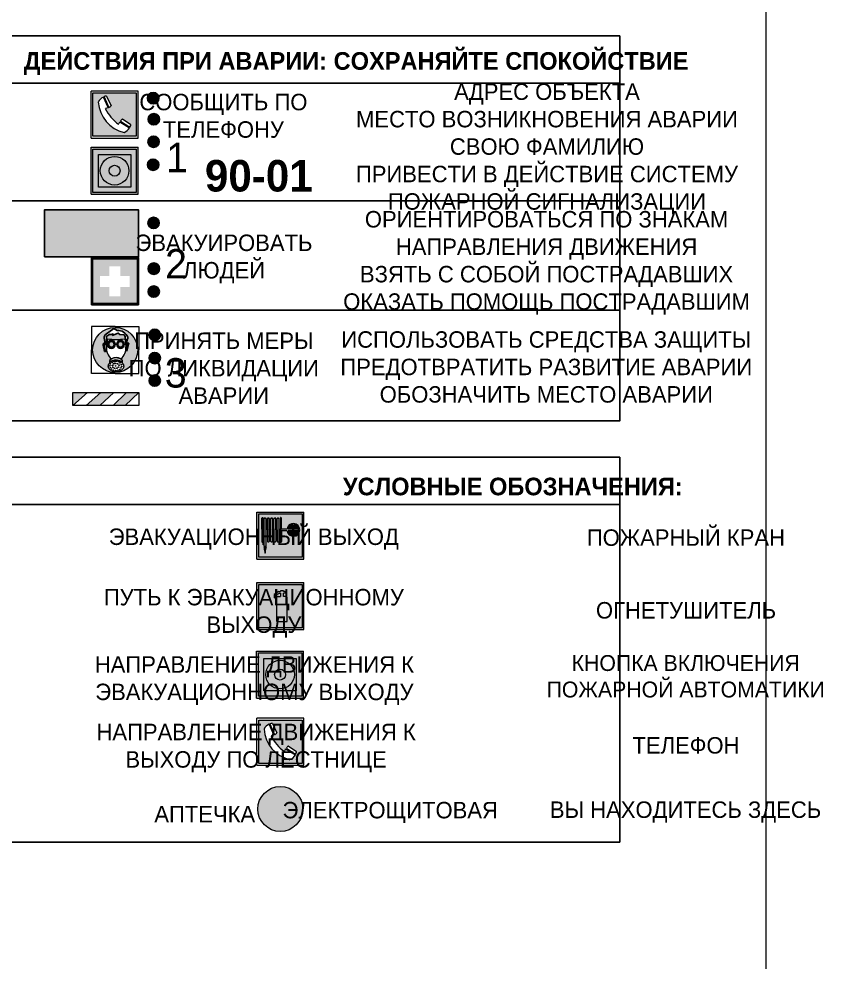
# Model space of a CAD drawing. Header units: millimetres. Extents: x 13810 to 67229, y 12374 to 21950.
# Drawn here: x 37658 to 37794.8, y 15348.7 to 15509.1 of the extents above; entities that cross this region are included whole.
import ezdxf

# ---------------------------------------------------------------- set-up
doc = ezdxf.new("R2010")
doc.units = ezdxf.units.MM
doc.styles.add('обычный', font='arial.ttf')

# ---------------------------------------------------------------- blocks, each defined once
blk = doc.blocks.new('A$C38D26F80')
h = blk.add_hatch(color=5)
h.dxf.hatch_style = 1
h.paths.add_polyline_path([(-8.77, -4.48, 1), (-0.19, -4.48, 1)])
h.paths.add_polyline_path([(-6.75, -3.58), (-6.75, -3.31), (-6.62, -3.22), (-6.5, -3.22), (-6.42, -3.3), (-6.39, -3.28), (-6.59, -2.23), (-6.59, -2.01), (-6.38, -1.58), (-4.76, -0.4), (-4.13, -0.79, -0.362848), (-2.1, -2.1, -0.201049), (-2.17, -2.48, 0.085434), (-2.26, -3.13), (-1.9, -3.16), (-2.25, -4.7), (-2.4, -4.59), (-2.43, -4.34), (-2.36, -4.34), (-2.14, -3.34), (-2.47, -3.42), (-2.58, -1.95), (-2.77, -1.58), (-3.58, -1.52), (-3.92, -1.26), (-5.05, -1.73), (-4.87, -1.39), (-5.41, -1.6), (-5.41, -1.46), (-6.13, -1.87), (-6.18, -3.5), (-6.56, -3.47), (-6.37, -4.59), (-6.16, -4.43), (-6.16, -4.66), (-6.36, -4.79), (-6.37, -4.8), (-6.51, -4.76)], flags=16)
h.paths.add_polyline_path([(-6.51, -4.76), (-6.36, -4.79), (-6.37, -4.8)], flags=0)
h.paths.add_polyline_path([(-5.92, -2.34, 0.089508), (-2.67, -2.35), (-2.48, -3.88, -0.268602), (-3.4, -6.18, 0.262449), (-5.2, -6.18, -0.268602), (-6.11, -3.88)], flags=16)
edge = h.paths.add_edge_path(flags=16)
edge.add_ellipse((-5.19, -3.41), major_axis=(0, 0.842), ratio=0.848992, start_angle=0, end_angle=360)
edge = h.paths.add_edge_path(flags=0)
edge.add_ellipse((-5.19, -3.39), major_axis=(0, 0.665), ratio=0.853798, start_angle=0, end_angle=360)
edge = h.paths.add_edge_path(flags=0)
edge.add_ellipse((-5.19, -3.4), major_axis=(0, 0.528), ratio=0.864094, start_angle=0, end_angle=360)
edge = h.paths.add_edge_path(flags=16)
edge.add_ellipse((-3.47, -3.4), major_axis=(0, 0.842), ratio=0.848992, start_angle=0, end_angle=360)
h.paths.add_polyline_path([(-3.13, -6.45), (-3.13, -6.84, 0.383174), (-5.57, -6.85), (-5.57, -6.49, -0.369952)], flags=16)
edge = h.paths.add_edge_path(flags=0)
edge.add_ellipse((-3.47, -3.39), major_axis=(0, 0.665), ratio=0.853798, start_angle=0, end_angle=360)
edge = h.paths.add_edge_path(flags=0)
edge.add_ellipse((-3.47, -3.4), major_axis=(0, 0.528), ratio=0.864094, start_angle=0, end_angle=360)
edge = h.paths.add_edge_path(flags=16)
edge.add_ellipse((-4.34, -7.57), major_axis=(-1.48, 0), ratio=0.744955, start_angle=0, end_angle=360)
h.paths.add_polyline_path([(-5.01, -6.85, -1), (-5.15, -6.85, -1)], flags=0)
h.paths.add_polyline_path([(-5.33, -7.14, -1), (-5.47, -7.14, -1)], flags=0)
h.paths.add_polyline_path([(-4.61, -6.71, -1), (-4.74, -6.71, -1)], flags=16)
h.paths.add_polyline_path([(-5.43, -7.51, -1), (-5.57, -7.51, -1)], flags=0)
h.paths.add_polyline_path([(-4.26, -6.67, -1), (-4.4, -6.67, -1)], flags=16)
h.paths.add_polyline_path([(-4.74, -7.14, -1), (-4.88, -7.14, -1)], flags=0)
h.paths.add_polyline_path([(-4.93, -7.43, -1), (-5.07, -7.43, -1)], flags=0)
h.paths.add_polyline_path([(-4.41, -7.07, -1), (-4.54, -7.07, -1)], flags=0)
h.paths.add_polyline_path([(-5.33, -7.87, -1), (-5.46, -7.87, -1)], flags=0)
h.paths.add_polyline_path([(-3.8, -6.71, -1), (-3.94, -6.71, -1)], flags=16)
h.paths.add_polyline_path([(-4.85, -7.78, -1), (-4.98, -7.78, -1)], flags=0)
h.paths.add_polyline_path([(-3.96, -7.14, -1), (-4.1, -7.14, -1)], flags=0)
h.paths.add_polyline_path([(-4.33, -7.53, -1), (-4.47, -7.53, -1)], flags=0)
h.paths.add_polyline_path([(-5.09, -8.12, -1), (-5.23, -8.12, -1)], flags=0)
h.paths.add_polyline_path([(-3.5, -6.94, -1), (-3.64, -6.94, -1)], flags=0)
h.paths.add_polyline_path([(-4.54, -7.97, -1), (-4.68, -7.97, -1)], flags=0)
h.paths.add_polyline_path([(-3.66, -7.39, -1), (-3.8, -7.39, -1)], flags=0)
h.paths.add_polyline_path([(-4.73, -8.35, -1), (-4.86, -8.35, -1)], flags=0)
h.paths.add_polyline_path([(-4.09, -7.96, -1), (-4.23, -7.96, -1)], flags=0)
h.paths.add_polyline_path([(-3.77, -7.74, -1), (-3.91, -7.74, -1)], flags=0)
h.paths.add_polyline_path([(-3.22, -7.27, -1), (-3.35, -7.27, -1)], flags=0)
h.paths.add_polyline_path([(-4.34, -8.4, -1), (-4.47, -8.4, -1)], flags=0)
h.paths.add_polyline_path([(-3.16, -7.61, -1), (-3.3, -7.61, -1)], flags=0)
h.paths.add_polyline_path([(-3.9, -8.35, -1), (-4.04, -8.35, -1)], flags=0)
h.paths.add_polyline_path([(-3.32, -7.91, -1), (-3.46, -7.91, -1)], flags=0)
h.paths.add_polyline_path([(-3.55, -8.23, -1), (-3.69, -8.23, -1)], flags=0)
at = {"color": 5, "lineweight": 5}
for p, q in [((-4.48, 0), (-8.96, 0)), ((-8.96, 0), (-8.96, -4.48)), ((-4.48, 0), (0, 0)), ((0, 0), (0, -4.48)), ((-6.59, -2.01), (-6.38, -1.58)), ((-6.38, -1.58), (-4.76, -0.4)), ((-5.41, -1.46), (-6.13, -1.87)), ((-4.87, -1.39), (-5.41, -1.6)), ((-5.41, -1.6), (-5.41, -1.46)), ((-3.92, -1.26), (-5.05, -1.73)), ((-5.05, -1.73), (-4.87, -1.39)), ((-4.76, -0.4), (-4.13, -0.79)), ((-3.58, -1.52), (-3.92, -1.26)), ((-2.77, -1.58), (-3.58, -1.52)), ((-2.58, -1.95), (-2.77, -1.58)), ((-6.75, -3.31), (-6.62, -3.22)), ((-6.75, -3.58), (-6.75, -3.31)), ((-6.51, -4.76), (-6.75, -3.58)), ((-6.62, -3.22), (-6.5, -3.22)), ((-6.59, -2.23), (-6.59, -2.01)), ((-6.39, -3.28), (-6.59, -2.23)), ((-6.18, -3.5), (-6.56, -3.47)), ((-6.56, -3.47), (-6.37, -4.59)), ((-6.5, -3.22), (-6.42, -3.3)), ((-6.42, -3.3), (-6.39, -3.28)), ((-6.13, -1.87), (-6.18, -3.5)), ((-5.92, -2.34), (-6.11, -3.88)), ((-2.67, -2.34), (-2.48, -3.88)), ((-2.47, -3.42), (-2.58, -1.95)), ((-2.14, -3.34), (-2.47, -3.42)), ((-2.36, -4.34), (-2.14, -3.34)), ((-1.9, -3.16), (-2.26, -3.13)), ((-2.25, -4.7), (-1.9, -3.16)), ((-8.96, -8.96), (-8.96, -4.48)), ((-6.37, -4.8), (-6.51, -4.76)), ((-6.37, -4.59), (-6.16, -4.43)), ((-6.16, -4.66), (-6.37, -4.8)), ((-6.16, -4.43), (-6.16, -4.66)), ((-2.43, -4.34), (-2.4, -4.59)), ((-2.43, -4.34), (-2.36, -4.34)), ((-2.4, -4.59), (-2.25, -4.7)), ((0, -8.96), (0, -4.48)), ((-5.57, -6.49), (-5.57, -6.85)), ((-3.13, -6.45), (-3.13, -6.84)), ((-4.48, -8.96), (-8.96, -8.96)), ((-4.48, -8.96), (0, -8.96))]:
    blk.add_line(p, q, dxfattribs=at)
at = {"color": 5}
for p, q in [((-6.59, -2.01), (-6.38, -1.58)), ((-6.38, -1.58), (-4.76, -0.4)), ((-5.41, -1.46), (-6.13, -1.87)), ((-4.87, -1.39), (-5.41, -1.6)), ((-5.41, -1.6), (-5.41, -1.46)), ((-3.92, -1.26), (-5.05, -1.73)), ((-5.05, -1.73), (-4.87, -1.39)), ((-4.76, -0.4), (-4.13, -0.79)), ((-3.58, -1.52), (-3.92, -1.26)), ((-2.77, -1.58), (-3.58, -1.52)), ((-2.58, -1.95), (-2.77, -1.58)), ((-6.75, -3.31), (-6.62, -3.22)), ((-6.75, -3.58), (-6.75, -3.31)), ((-6.51, -4.76), (-6.75, -3.58)), ((-6.62, -3.22), (-6.5, -3.22)), ((-6.59, -2.23), (-6.59, -2.01)), ((-6.39, -3.28), (-6.59, -2.23)), ((-6.18, -3.5), (-6.56, -3.47)), ((-6.56, -3.47), (-6.37, -4.59)), ((-6.5, -3.22), (-6.42, -3.3)), ((-6.42, -3.3), (-6.39, -3.28)), ((-6.13, -1.87), (-6.18, -3.5)), ((-2.47, -3.42), (-2.58, -1.95)), ((-2.14, -3.34), (-2.47, -3.42)), ((-2.36, -4.34), (-2.14, -3.34)), ((-2.26, -3.13), (-1.9, -3.16)), ((-1.9, -3.16), (-2.25, -4.7)), ((-6.37, -4.8), (-6.51, -4.76)), ((-6.36, -4.79), (-6.51, -4.76)), ((-6.37, -4.59), (-6.16, -4.43)), ((-6.16, -4.66), (-6.37, -4.8)), ((-6.16, -4.66), (-6.36, -4.79)), ((-6.16, -4.43), (-6.16, -4.66)), ((-2.4, -4.59), (-2.43, -4.34)), ((-2.43, -4.34), (-2.36, -4.34)), ((-2.25, -4.7), (-2.4, -4.59))]:
    blk.add_line(p, q, dxfattribs=at)
at = {"color": 5, "lineweight": 5}
for centre, radius in [((-4.48, -4.48), 4.29), ((-5.4, -7.14), 0.0678), ((-5.08, -6.85), 0.0678), ((-4.81, -7.14), 0.0678), ((-4.67, -6.71), 0.0678), ((-4.47, -7.07), 0.0678), ((-4.33, -6.67), 0.0678), ((-4.03, -7.14), 0.0678), ((-3.87, -6.71), 0.0678), ((-3.57, -6.94), 0.0678), ((-5.5, -7.51), 0.0678), ((-5.4, -7.87), 0.0678), ((-5.16, -8.12), 0.0678), ((-5, -7.43), 0.0678), ((-4.91, -7.78), 0.0678), ((-4.79, -8.35), 0.0678), ((-4.61, -7.97), 0.0678), ((-4.4, -7.53), 0.0678), ((-4.4, -8.4), 0.0678), ((-4.16, -7.96), 0.0678), ((-3.97, -8.35), 0.0678), ((-3.84, -7.74), 0.0678), ((-3.73, -7.39), 0.0678), ((-3.62, -8.23), 0.0678), ((-3.39, -7.91), 0.0678), ((-3.28, -7.27), 0.0678), ((-3.23, -7.61), 0.0678)]:
    blk.add_circle(centre, radius, dxfattribs=at)
at = {"color": 5}
for centre, radius, start, end in [((-3.89, -2.66), 1.88, 17.387, 97.1599), ((-0.35, -3.07), 1.91, 162.2553, 181.7878), ((-2.6, -2.2), 0.511, 326.3906, 11.8614)]:
    blk.add_arc(centre, radius, start, end, dxfattribs=at)
at = {"color": 5, "lineweight": 5}
for centre, radius, start, end in [((-4.28, 6.66), 9.15, 259.6987, 280.1569), ((-0.47, -3.05), 1.79, 161.5846, 182.4584), ((-2.6, -2.2), 0.513, 326.4781, 11.7739), ((-3.66, -4.24), 2.47, 171.573, 231.7124), ((-4.93, -4.24), 2.47, 308.2876, 8.427), ((-4.33, -7.88), 1.87, 50.358, 131.5662), ((-4.34, -8.2), 1.82, 48.4943, 132.3565), ((-4.3, -7.78), 1.83, 60.5889, 119.4111)]:
    blk.add_arc(centre, radius, start, end, dxfattribs=at)
for centre, major_axis, ratio in [((-5.19, -3.41), (0, 0.842), 0.848992), ((-5.19, -3.39), (0, 0.665), 0.853798), ((-5.19, -3.4), (0, 0.528), 0.864094), ((-3.47, -3.4), (0, 0.842), 0.848992), ((-3.47, -3.39), (0, 0.665), 0.853798), ((-3.47, -3.4), (0, 0.528), 0.864094), ((-4.34, -7.57), (-1.48, 0), 0.744955)]:
    blk.add_ellipse(centre, major_axis=major_axis, ratio=ratio, dxfattribs=at)
blk = doc.blocks.new('A$C47DD6509')
at = {"lineweight": 5}
for points in [[(-8.69, 0), (-11.19, 0), (-11.19, -2.22)], [(-4.22, 0), (-6.45, 0), (-8.91, -2.22), (-6.61, -2.22)], [(0, 0), (-2.09, 0), (-4.36, -2.22), (-2.29, -2.22)]]:
    blk.add_hatch(color=242, dxfattribs=at).paths.add_polyline_path(points)
at = {"color": 242, "lineweight": 5}
for p, q in [((-11.19, -2.22), (-8.69, 0)), ((-11.19, -2.22), (-11.19, 0)), ((-11.19, 0), (-8.69, 0)), ((-11.19, 0), (0, 0)), ((-8.91, -2.22), (-6.45, 0)), ((-6.61, -2.22), (-4.22, 0)), ((-4.36, -2.22), (-2.09, 0)), ((-2.29, -2.22), (0, 0)), ((0, 0), (0, -2.22)), ((0, -2.22), (-11.19, -2.22))]:
    blk.add_line(p, q, dxfattribs=at)
blk = doc.blocks.new('A$C32E8229D')
at = {"true_color": 0xffffff}
blk.add_hatch(color=7, dxfattribs=at).paths.add_polyline_path([(0, 0), (0, -8), (16, -8), (16, 0)])
h = blk.add_hatch(color=126)
h.paths.add_polyline_path([(0.2, -0.2), (15.8, -0.2), (15.8, -7.8), (0.2, -7.8)])
h.paths.add_polyline_path([(13.49, -2.05), (12.08, -2.05), (11.37, -2.63, 0.162397), (11.29, -2.84), (11.29, -3.63), (10.35, -3.63), (10.35, -4.05), (11.68, -4.05), (11.68, -3.48), (12.26, -4.28), (11.29, -5.1), (11.29, -6.78), (11.85, -6.78), (11.85, -5.44), (12.8, -4.64), (12.8, -5.94), (14.46, -5.94), (14.46, -5.39), (13.45, -5.39), (13.45, -3.97), (12.46, -2.59), (13.15, -2.59), (13.69, -3.34), (14.18, -3)], flags=16)
h.paths.add_polyline_path([(10.74, -1.82, 1), (11.8, -1.82, 1)], flags=16)
h.paths.add_polyline_path([(9.39, -3.59), (5.99, -3.59), (6.56, -3.03), (5.91, -3.03), (5.1, -3.83), (5.91, -4.64), (6.56, -4.64), (5.99, -4.09), (9.39, -4.09)], flags=16)
h.paths.add_polyline_path([(4.29, -1.08), (1.72, -1.08), (1.72, -6.6), (4.29, -6.6)], flags=16)
at = {"color": 126}
blk.add_lwpolyline([(16, -8), (0, -8), (0, 0), (16, 0)], close=True, dxfattribs=at)
blk = doc.blocks.new('A$C18900ED3')
h = blk.add_hatch(color=126)
h.paths.add_polyline_path([(-0.18, -0.18), (-7.02, -0.18), (-7.02, -7.02), (-0.18, -7.02)])
h.paths.add_polyline_path([(-5.89, -4.46), (-5.89, -2.77), (-4.46, -2.77), (-4.46, -1.31), (-2.77, -1.31), (-2.77, -2.77), (-1.33, -2.77), (-1.33, -4.46), (-2.77, -4.46), (-2.77, -5.89), (-4.46, -5.89), (-4.46, -4.46)], flags=16)
at = {"color": 126}
for p, q in [((-7.2, 0), (-7.2, -7.2)), ((0, 0), (-7.2, 0)), ((0, -7.2), (0, 0)), ((-7.02, -7.02), (-7.02, -0.18)), ((-7.02, -0.18), (-0.18, -0.18)), ((-0.18, -0.18), (-0.18, -7.02)), ((-7.2, -7.2), (0, -7.2)), ((-0.18, -7.02), (-7.02, -7.02))]:
    blk.add_line(p, q, dxfattribs=at)
blk = doc.blocks.new('A$C456E1F9C')
at = {"lineweight": 5}
h = blk.add_hatch(color=242, dxfattribs=at)
h.paths.add_polyline_path([(0.51, -1.47), (0.51, -13.26), (12.29, -13.26), (12.29, -1.47)])
h.paths.add_polyline_path([(5.42, -4.95, -0.254479), (4.78, -5.4), (3.52, -2.53, -0.209735), (4.23, -2.4)], flags=16)
h.paths.add_polyline_path([(8.53, -8.6), (10.87, -10.17), (10.54, -10.76), (8.03, -9.13, -0.192251)], flags=16)
h.paths.add_polyline_path([(4.61, -5.49, 0.005518), (3.87, -5.72, 0.128647), (7.49, -10.01, 0.00809), (7.83, -9.33), (10.47, -10.97, -0.16736), (8.99, -12.25, -0.327862), (1.95, -3.95, -0.166952), (3.36, -2.62)], flags=16)
at = {"color": 242, "lineweight": 5}
for p, q in [((0, -13.77), (0, -0.97)), ((12.8, -0.97), (0, -0.97)), ((3.52, -2.53), (4.78, -5.4)), ((4.23, -2.4), (5.42, -4.95)), ((12.8, -13.77), (12.8, -0.97)), ((4.61, -5.49), (3.36, -2.62)), ((7.83, -9.33), (10.47, -10.97)), ((8.03, -9.13), (10.54, -10.76)), ((10.81, -10.12), (8.53, -8.6)), ((10.8, -10.3), (10.81, -10.12)), ((10.54, -10.76), (10.8, -10.3)), ((0, -13.77), (12.8, -13.77))]:
    blk.add_line(p, q, dxfattribs=at)
blk.add_lwpolyline([(0.51, -1.47), (12.29, -1.47), (12.29, -13.26), (0.51, -13.26)], close=True, dxfattribs=at)
for centre, radius, start, end in [((4.02, -3.27), 0.891, 76.3284, 123.7092), ((4.59, -5.34), 2.99, 114.2845, 152.1974), ((11.12, -3.31), 9.19, 183.9915, 256.6009), ((4.68, -4.59), 0.824, 276.9621, 334.0723), ((14.98, -39.1), 35.17, 107.1487, 108.4135), ((13.86, -0.94), 11.08, 205.5536, 234.8762), ((-13.31, 0.8), 23.44, 332.5487, 334.4027), ((8.94, -9.5), 0.989, 114.4092, 157.9388), ((7.87, -9.46), 3, 291.9291, 329.9329)]:
    blk.add_arc(centre, radius, start, end, dxfattribs=at)
blk = doc.blocks.new('A$C54414219')
at = {"true_color": 0xffffff}
h = blk.add_hatch(color=7, dxfattribs=at)
h.paths.add_polyline_path([(2.39, -9.45), (2.39, -18.3), (11.23, -18.3), (11.23, -9.45)], flags=0)
h.paths.add_polyline_path([(10.71, -13.87, -1), (2.92, -13.87, -1)], flags=0)
h.paths.add_polyline_path([(8.3, -13.87, -1), (5.33, -13.87, -1)], flags=0)
h.paths.add_polyline_path([(0.41, -7.47), (0.41, -20.27), (13.21, -20.27), (13.21, -7.47)])
h.paths.add_polyline_path([(0.92, -19.77), (12.71, -19.77), (12.71, -7.98), (0.92, -7.98)], flags=16)
h.paths.add_polyline_path([(11.23, -9.45), (11.23, -18.3), (2.39, -18.3), (2.39, -9.45)], flags=0)
at = {"lineweight": 5}
h = blk.add_hatch(color=242, dxfattribs=at)
h.paths.add_polyline_path([(12.71, -7.98), (0.92, -7.98), (0.92, -19.77), (12.71, -19.77)])
h.paths.add_polyline_path([(11.23, -18.3), (2.39, -18.3), (2.39, -9.45), (11.23, -9.45)], flags=16)
h.paths.add_polyline_path([(10.71, -13.87, -1), (2.92, -13.87, -1)], flags=0)
h.paths.add_polyline_path([(8.3, -13.87, -1), (5.33, -13.87, -1)], flags=0)
at = {"true_color": 0xffffff}
h = blk.add_hatch(color=7, dxfattribs=at)
h.paths.add_polyline_path([(2.39, -9.45), (2.39, -18.3), (11.23, -18.3), (11.23, -9.45)])
h.paths.add_polyline_path([(10.71, -13.87, -1), (2.92, -13.87, -1)], flags=16)
h.paths.add_polyline_path([(8.3, -13.87, -1), (5.33, -13.87, -1)], flags=0)
at = {"lineweight": 5}
h = blk.add_hatch(color=242, dxfattribs=at)
h.paths.add_polyline_path([(2.92, -13.87, 1), (10.71, -13.87, 1)])
h.paths.add_polyline_path([(8.3, -13.87, -1), (5.33, -13.87, -1)], flags=16)
at = {"color": 242, "lineweight": 5}
for p, q in [((0.41, -20.27), (0.41, -7.47)), ((0.41, -7.47), (13.21, -7.47)), ((0.41, -7.47), (13.21, -7.47)), ((13.21, -20.27), (13.21, -7.47)), ((0.41, -20.27), (13.21, -20.27))]:
    blk.add_line(p, q, dxfattribs=at)
for points in [[(0.92, -7.98), (12.71, -7.98), (12.71, -19.77), (0.92, -19.77)], [(2.39, -9.45), (11.23, -9.45), (11.23, -18.3), (2.39, -18.3)]]:
    blk.add_lwpolyline(points, close=True, dxfattribs=at)
for radius in [3.89, 1.49]:
    blk.add_circle((6.81, -13.87), radius, dxfattribs=at)
blk = doc.blocks.new('A$C37112FD5')
at = {"true_color": 0xf5f5ff}
h = blk.add_hatch(color=7, dxfattribs=at)
h.dxf.hatch_style = 1
h.paths.add_polyline_path([(12.8, -7.4), (0, -7.4), (0, -20.2), (12.8, -20.2)])
h.paths.add_polyline_path([(12.29, -7.91), (12.29, -19.69), (0.51, -19.69), (0.51, -7.91)], flags=16)
h.paths.add_polyline_path([(4.98, -9.04, -0.42597), (5.17, -9.22), (5.17, -12.25), (5.17, -15.29, -0.432244), (4.98, -15.47), (4.83, -15.47, -0.42597), (4.64, -15.29), (4.64, -12.25), (4.64, -9.22, -0.432244), (4.83, -9.04)], flags=0)
h.paths.add_polyline_path([(4.28, -9.22), (4.28, -12.25), (4.28, -15.29, -0.432244), (4.09, -15.47), (3.94, -15.47, -0.42597), (3.75, -15.29), (3.75, -12.25), (3.75, -9.22, -0.432244), (3.94, -9.04), (4.09, -9.04, -0.42597)], flags=0)
h.paths.add_polyline_path([(5.72, -9.04), (5.87, -9.04, -0.42597), (6.06, -9.22), (6.06, -12.25), (6.06, -15.29, -0.432244), (5.87, -15.47), (5.72, -15.47, -0.42597), (5.53, -15.29), (5.53, -12.25), (5.53, -9.22, -0.432244)], flags=0)
h.paths.add_polyline_path([(6.42, -8.9), (6.5, -8.9, -0.42597), (6.69, -9.08), (6.69, -12.03), (8.21, -12.03, -15.824349), (8.21, -12.47), (6.69, -12.47), (6.69, -15.42, -0.432244), (6.5, -15.6), (6.42, -15.6)], flags=0)
h.paths.add_polyline_path([(3.39, -9.22), (3.39, -12.25), (3.39, -15.29, -0.432244), (3.2, -15.47), (3.05, -15.47, -0.42597), (2.85, -15.29), (2.85, -12.25), (2.85, -9.22, -0.432244), (3.05, -9.04), (3.2, -9.04, -0.42597)], flags=0)
h.paths.add_polyline_path([(2.5, -9.22), (2.5, -16.71), (1.96, -16.71), (1.96, -9.22, -0.432244), (2.15, -9.04), (2.31, -9.04, -0.42597)], flags=0)
h.paths.add_polyline_path([(1.61, -8.9), (1.61, -15.6), (1.57, -15.6, -0.42597), (1.37, -15.42), (1.37, -12.03), (1.37, -9.09, -0.432244), (1.57, -8.9)], flags=0)
h.paths.add_polyline_path([(9.76, -10.81), (9.76, -12.03), (8.49, -12.03, -0.336371)], flags=0)
h.paths.add_polyline_path([(8.49, -12.47), (9.76, -12.47), (9.76, -13.7, -0.336371)], flags=0)
h.paths.add_polyline_path([(10.11, -10.81, -0.336371), (11.38, -12.03), (10.11, -12.03)], flags=0)
h.paths.add_polyline_path([(10.11, -12.47), (11.38, -12.47, -0.336371), (10.11, -13.7)], flags=0)
h.paths.add_polyline_path([(2.5, -16.84), (2.5, -17.05), (1.97, -17.05), (1.97, -16.84)], flags=0)
h.paths.add_polyline_path([(2.5, -17.24, -0.033778), (2.24, -18.6, -0.033778), (1.97, -17.24)], flags=0)
h = blk.add_hatch(color=242)
h.dxf.hatch_style = 1
h.paths.add_polyline_path([(12.29, -7.91), (0.51, -7.91), (0.51, -19.69), (12.29, -19.69)])
h.paths.add_polyline_path([(6.42, -15.6), (6.42, -8.9), (6.5, -8.9, -0.42597), (6.69, -9.08), (6.69, -12.03), (8.21, -12.03, -15.824349), (8.21, -12.47), (6.69, -12.47), (6.69, -15.42, -0.432244), (6.5, -15.6)], flags=16)
h.paths.add_polyline_path([(5.87, -15.47), (5.72, -15.47, -0.42597), (5.53, -15.29), (5.53, -12.25), (5.53, -9.22, -0.432244), (5.72, -9.04), (5.87, -9.04, -0.42597), (6.06, -9.22), (6.06, -12.25), (6.06, -15.29, -0.432244)], flags=16)
h.paths.add_polyline_path([(4.98, -15.47), (4.83, -15.47, -0.42597), (4.64, -15.29), (4.64, -12.25), (4.64, -9.22, -0.432244), (4.83, -9.04), (4.98, -9.04, -0.42597), (5.17, -9.22), (5.17, -12.25), (5.17, -15.29, -0.432244)], flags=16)
h.paths.add_polyline_path([(4.09, -15.47), (3.94, -15.47, -0.42597), (3.75, -15.29), (3.75, -12.25), (3.75, -9.22, -0.432244), (3.94, -9.04), (4.09, -9.04, -0.42597), (4.28, -9.22), (4.28, -12.25), (4.28, -15.29, -0.432244)], flags=16)
h.paths.add_polyline_path([(3.2, -15.47), (3.05, -15.47, -0.42597), (2.85, -15.29), (2.85, -12.25), (2.85, -9.22, -0.432244), (3.05, -9.04), (3.2, -9.04, -0.42597), (3.39, -9.22), (3.39, -12.25), (3.39, -15.29, -0.432244)], flags=16)
h.paths.add_polyline_path([(2.5, -17.05), (1.97, -17.05), (1.97, -16.84), (2.5, -16.84)], flags=16)
h.paths.add_polyline_path([(2.5, -17.24, -0.033778), (2.24, -18.6, -0.033778), (1.97, -17.24)], flags=16)
h.paths.add_polyline_path([(2.5, -16.71), (1.96, -16.71), (1.96, -9.22, -0.432244), (2.15, -9.04), (2.31, -9.04, -0.42597), (2.5, -9.22)], flags=16)
h.paths.add_polyline_path([(1.61, -15.6), (1.57, -15.6, -0.42597), (1.37, -15.42), (1.37, -12.03), (1.37, -9.09, -0.432244), (1.57, -8.9), (1.61, -8.9)], flags=16)
h.paths.add_polyline_path([(8.49, -12.47), (9.76, -12.47), (9.76, -13.7, -0.336371)], flags=0)
h.paths.add_polyline_path([(10.11, -13.7), (10.11, -12.47), (11.38, -12.47, -0.336371)], flags=0)
h.paths.add_polyline_path([(8.49, -12.03, -0.336371), (9.76, -10.81), (9.76, -12.03)], flags=0)
h.paths.add_polyline_path([(10.11, -12.03), (10.11, -10.81, -0.336371), (11.38, -12.03)], flags=0)
h = blk.add_hatch(color=7, dxfattribs=at)
h.dxf.hatch_style = 1
h.paths.add_polyline_path([(1.61, -8.9), (1.57, -8.9, 0.432244), (1.37, -9.09), (1.37, -12.03), (1.37, -15.42, 0.42597), (1.57, -15.6), (1.61, -15.6)])
h.paths.add_polyline_path([(2.5, -9.22, 0.42597), (2.31, -9.04), (2.15, -9.04, 0.432244), (1.96, -9.22), (1.96, -16.71), (2.5, -16.71)])
h.paths.add_polyline_path([(2.5, -16.84), (1.97, -16.84), (1.97, -17.05), (2.5, -17.05)])
h.paths.add_polyline_path([(2.5, -17.24), (1.97, -17.24, 0.033778), (2.24, -18.6, 0.033778)])
h.paths.add_polyline_path([(3.39, -12.25), (3.39, -9.22, 0.42597), (3.2, -9.04), (3.05, -9.04, 0.432244), (2.85, -9.22), (2.85, -12.25), (2.85, -15.29, 0.42597), (3.05, -15.47), (3.2, -15.47, 0.432244), (3.39, -15.29)])
h.paths.add_polyline_path([(4.28, -12.25), (4.28, -9.22, 0.42597), (4.09, -9.04), (3.94, -9.04, 0.432244), (3.75, -9.22), (3.75, -12.25), (3.75, -15.29, 0.42597), (3.94, -15.47), (4.09, -15.47, 0.432244), (4.28, -15.29)])
h.paths.add_polyline_path([(5.17, -12.25), (5.17, -9.22, 0.42597), (4.98, -9.04), (4.83, -9.04, 0.432244), (4.64, -9.22), (4.64, -12.25), (4.64, -15.29, 0.42597), (4.83, -15.47), (4.98, -15.47, 0.432244), (5.17, -15.29)])
h.paths.add_polyline_path([(6.06, -12.25), (6.06, -9.22, 0.42597), (5.87, -9.04), (5.72, -9.04, 0.432244), (5.53, -9.22), (5.53, -12.25), (5.53, -15.29, 0.42597), (5.72, -15.47), (5.87, -15.47, 0.432244), (6.06, -15.29)])
h.paths.add_polyline_path([(6.69, -12.47), (8.21, -12.47, 15.824349), (8.21, -12.03), (6.69, -12.03), (6.69, -9.08, 0.42597), (6.5, -8.9), (6.42, -8.9), (6.42, -15.6), (6.5, -15.6, 0.432244), (6.69, -15.42)])
h.paths.add_polyline_path([(8.49, -12.47), (9.76, -12.47), (9.76, -13.7, -0.336371)], flags=16)
h.paths.add_polyline_path([(8.49, -12.03, -0.336371), (9.76, -10.81), (9.76, -12.03)], flags=16)
h.paths.add_polyline_path([(10.11, -12.47), (11.38, -12.47, -0.336371), (10.11, -13.7)], flags=16)
h.paths.add_polyline_path([(10.11, -12.03), (10.11, -10.81, -0.336371), (11.38, -12.03)], flags=16)
h = blk.add_hatch(color=242)
h.dxf.hatch_style = 1
h.paths.add_polyline_path([(9.76, -10.81, 0.336371), (8.49, -12.03), (9.76, -12.03)])
h.paths.add_polyline_path([(10.11, -10.81), (10.11, -12.03), (11.38, -12.03, 0.336371)])
h.paths.add_polyline_path([(11.38, -12.47), (10.11, -12.47), (10.11, -13.7, 0.336371)])
h.paths.add_polyline_path([(9.76, -12.47), (8.49, -12.47, 0.336371), (9.76, -13.7)])
at = {"color": 242, "lineweight": 5}
for p, q in [((0, -20.2), (0, -7.4)), ((0, -7.4), (12.8, -7.4)), ((12.8, -20.2), (12.8, -7.4)), ((1.37, -12.03), (1.37, -9.08)), ((1.57, -8.9), (1.61, -8.9)), ((1.61, -8.9), (1.61, -15.6)), ((1.96, -16.71), (1.96, -9.22)), ((2.15, -9.04), (2.31, -9.04)), ((2.5, -16.71), (2.5, -9.22)), ((2.85, -12.25), (2.85, -9.22)), ((3.05, -9.04), (3.2, -9.04)), ((3.39, -12.25), (3.39, -9.22)), ((3.75, -12.25), (3.75, -9.22)), ((3.94, -9.04), (4.09, -9.04)), ((4.28, -12.25), (4.28, -9.22)), ((4.64, -12.25), (4.64, -9.22)), ((4.83, -9.04), (4.98, -9.04)), ((5.17, -12.25), (5.17, -9.22)), ((5.53, -12.25), (5.53, -9.22)), ((5.72, -9.04), (5.87, -9.04)), ((6.06, -12.25), (6.06, -9.22)), ((6.42, -8.9), (6.42, -15.6)), ((6.5, -8.9), (6.42, -8.9)), ((6.69, -12.03), (6.69, -9.08)), ((1.37, -12.03), (1.37, -15.42)), ((2.85, -12.25), (2.85, -15.29)), ((3.39, -12.25), (3.39, -15.29)), ((3.75, -12.25), (3.75, -15.29)), ((4.28, -12.25), (4.28, -15.29)), ((4.64, -12.25), (4.64, -15.29)), ((5.17, -12.25), (5.17, -15.29)), ((5.53, -12.25), (5.53, -15.29)), ((6.06, -12.25), (6.06, -15.29)), ((8.21, -12.03), (6.69, -12.03)), ((8.21, -12.47), (6.69, -12.47)), ((6.69, -12.47), (6.69, -15.42)), ((9.76, -12.03), (8.49, -12.03)), ((9.76, -12.47), (8.49, -12.47)), ((9.76, -10.81), (9.76, -12.03)), ((9.76, -12.47), (9.76, -13.7)), ((10.11, -10.81), (10.11, -12.03)), ((11.38, -12.03), (10.11, -12.03)), ((11.38, -12.47), (10.11, -12.47)), ((10.11, -12.47), (10.11, -13.7)), ((1.57, -15.6), (1.61, -15.6)), ((1.96, -16.71), (2.5, -16.71)), ((1.97, -16.84), (2.5, -16.84)), ((1.97, -17.05), (1.97, -16.84)), ((2.5, -17.05), (1.97, -17.05)), ((1.97, -17.24), (2.5, -17.24)), ((2.5, -16.84), (2.5, -17.05)), ((3.05, -15.47), (3.2, -15.47)), ((3.94, -15.47), (4.09, -15.47)), ((4.83, -15.47), (4.98, -15.47)), ((5.72, -15.47), (5.87, -15.47)), ((6.42, -15.6), (6.5, -15.6)), ((0, -20.2), (12.8, -20.2))]:
    blk.add_line(p, q, dxfattribs=at)
blk.add_lwpolyline([(0.51, -7.91), (12.29, -7.91), (12.29, -19.69), (0.51, -19.69)], close=True, dxfattribs=at)
for centre, radius, start, end in [((1.56, -9.09), 0.182, 87.1027, 180.6071), ((2.15, -9.22), 0.182, 87.1027, 180.6071), ((2.32, -9.22), 0.182, 359.3929, 92.8973), ((3.04, -9.22), 0.182, 87.1027, 180.6071), ((3.21, -9.22), 0.182, 359.3929, 92.8973), ((3.93, -9.22), 0.182, 87.1027, 180.6071), ((4.1, -9.22), 0.182, 359.3929, 92.8973), ((4.82, -9.22), 0.182, 87.1027, 180.6071), ((4.99, -9.22), 0.182, 359.3929, 92.8973), ((5.71, -9.22), 0.182, 87.1027, 180.6071), ((5.88, -9.22), 0.182, 359.3929, 92.8973), ((6.51, -9.09), 0.182, 359.3929, 92.8973), ((9.93, -12.25), 1.74, 187.2319, 172.7681), ((9.93, -12.25), 1.46, 96.9927, 171.3585), ((9.93, -12.25), 1.46, 188.6415, 263.0073), ((9.93, -12.25), 1.46, 8.6415, 83.0073), ((9.93, -12.25), 1.46, 276.9927, 351.3585), ((3.04, -15.29), 0.182, 179.3929, 272.8973), ((3.21, -15.29), 0.182, 267.1027, 0.6071), ((3.93, -15.29), 0.182, 179.3929, 272.8973), ((4.1, -15.29), 0.182, 267.1027, 0.6071), ((4.82, -15.29), 0.182, 179.3929, 272.8973), ((4.99, -15.29), 0.182, 267.1027, 0.6071), ((5.71, -15.29), 0.182, 179.3929, 272.8973), ((5.88, -15.29), 0.182, 267.1027, 0.6071), ((1.56, -15.42), 0.182, 179.3929, 272.8973), ((12.17, -15.98), 10.27, 187.041, 194.7793), ((-7.7, -15.98), 10.27, 345.2207, 352.959), ((6.51, -15.42), 0.182, 267.1027, 0.6071)]:
    blk.add_arc(centre, radius, start, end, dxfattribs=at)
blk = doc.blocks.new('A$C7B8C2D5B')
at = {"lineweight": 0}
h = blk.add_hatch(color=5, dxfattribs=at)
h.dxf.hatch_style = 1
h.paths.add_polyline_path([(1.397, -3.024, 1), (-2.112, -3.024, 1)])
at = {"color": 5, "lineweight": 0}
blk.add_circle((-0.358, -3.024), 1.755, dxfattribs=at)
blk = doc.blocks.new('A$C3AD82952')
at = {"true_color": 0xf5f5ff}
h = blk.add_hatch(color=7, dxfattribs=at)
h.dxf.hatch_style = 1
h.paths.add_polyline_path([(8.21, 8.73, 0.414214), (7.89, 9.05), (7.22, 9.05), (7.22, 9.92), (7.59, 9.92, 1), (7.57, 10.36), (7.22, 10.36), (7.22, 10.6), (6.43, 10.6), (6.43, 10.36), (6.01, 10.36), (4.74, 9.59), (4.74, 8.69), (4.98, 8.73), (4.98, 9.26), (6.12, 9.91), (6.43, 9.91), (6.43, 9.05), (5.76, 9.05, 0.414214), (5.44, 8.73), (5.44, 2.2), (8.21, 2.2)], flags=0)
h.paths.add_polyline_path([(12.8, 12.8), (0, 12.8), (0, 0), (12.8, 0)])
h.paths.add_polyline_path([(0.51, 12.29), (12.29, 12.29), (12.29, 0.51), (0.51, 0.51)], flags=16)
h.paths.add_polyline_path([(4.74, 9.59), (6.01, 10.36), (6.43, 10.36), (6.43, 10.6), (7.22, 10.6), (7.22, 10.36), (7.59, 10.36, -0.94586), (7.59, 9.92), (7.22, 9.92), (7.22, 9.05), (7.89, 9.05, -0.414214), (8.21, 8.73), (8.21, 2.2), (5.44, 2.2), (5.44, 8.73, -0.414214), (5.76, 9.05), (6.43, 9.05), (6.43, 9.91), (6.12, 9.91), (4.98, 9.26), (4.98, 8.73), (4.74, 8.69)], flags=0)
h = blk.add_hatch(color=242)
h.dxf.hatch_style = 1
h.paths.add_polyline_path([(12.29, 12.29), (0.51, 12.29), (0.51, 0.51), (12.29, 0.51)])
h.paths.add_polyline_path([(4.74, 8.69), (4.74, 9.59), (6.01, 10.36), (6.43, 10.36), (6.43, 10.6), (7.22, 10.6), (7.22, 10.36), (7.59, 10.36, -0.94586), (7.59, 9.92), (7.22, 9.92), (7.22, 9.05), (7.89, 9.05, -0.414214), (8.21, 8.73), (8.21, 2.2), (5.44, 2.2), (5.44, 8.73, -0.414214), (5.76, 9.05), (6.43, 9.05), (6.43, 9.91), (6.12, 9.91), (4.98, 9.26), (4.98, 8.73)], flags=16)
h = blk.add_hatch(color=7, dxfattribs=at)
h.dxf.hatch_style = 1
h.paths.add_polyline_path([(8.21, 8.73, 0.414214), (7.89, 9.05), (7.22, 9.05), (7.22, 9.92), (7.59, 9.92, 1), (7.57, 10.36), (7.22, 10.36), (7.22, 10.6), (6.43, 10.6), (6.43, 10.36), (6.01, 10.36), (4.74, 9.59), (4.74, 8.69), (4.98, 8.73), (4.98, 9.26), (6.12, 9.91), (6.43, 9.91), (6.43, 9.05), (5.76, 9.05, 0.414214), (5.44, 8.73), (5.44, 2.2), (8.21, 2.2)])
at = {"color": 242, "lineweight": 5}
for p, q in [((0, 0), (0, 12.8)), ((0, 12.8), (12.8, 12.8)), ((6.01, 10.36), (4.74, 9.59)), ((6.01, 10.36), (6.43, 10.36)), ((7.22, 10.6), (6.43, 10.6)), ((6.43, 10.6), (6.43, 10.36)), ((7.22, 10.36), (7.22, 10.6)), ((7.59, 10.36), (7.22, 10.36)), ((12.8, 0), (12.8, 12.8)), ((4.74, 9.59), (4.74, 8.69)), ((4.74, 8.69), (4.98, 8.73)), ((4.98, 9.26), (6.12, 9.91)), ((4.98, 8.73), (4.98, 9.26)), ((5.44, 2.2), (5.44, 8.73)), ((5.76, 9.05), (6.43, 9.05)), ((6.12, 9.91), (6.43, 9.91)), ((6.43, 9.91), (6.43, 9.05)), ((7.22, 9.05), (7.22, 9.92)), ((7.59, 9.92), (7.22, 9.92)), ((7.89, 9.05), (7.22, 9.05)), ((8.21, 2.2), (8.21, 8.73)), ((0, 0), (12.8, 0)), ((5.44, 2.2), (8.21, 2.2))]:
    blk.add_line(p, q, dxfattribs=at)
blk.add_lwpolyline([(0.51, 12.29), (12.29, 12.29), (12.29, 0.51), (0.51, 0.51)], close=True, dxfattribs=at)
for centre, radius, start, end in [((7.58, 10.14), 0.223, 273.1875, 86.8125), ((5.76, 8.73), 0.32, 90, 180), ((7.89, 8.73), 0.32, 0, 90)]:
    blk.add_arc(centre, radius, start, end, dxfattribs=at)

msp = doc.modelspace()

# ---------------------------------------------------------------- hatches: boundary and pattern name
at = {"lineweight": 0}
h = msp.add_hatch(color=256, dxfattribs=at)
h.dxf.hatch_style = 1
h.paths.add_polyline_path([(37679.92, 15495.64, 1), (37681.85, 15495.64, 1)])
h = msp.add_hatch(color=256, dxfattribs=at)
h.dxf.hatch_style = 1
h.paths.add_polyline_path([(37680.02, 15492.06, 1), (37681.95, 15492.06, 1)])
h = msp.add_hatch(color=256, dxfattribs=at)
h.dxf.hatch_style = 1
h.paths.add_polyline_path([(37679.98, 15488.24, 1), (37681.92, 15488.24, 1)])
h = msp.add_hatch(color=256, dxfattribs=at)
h.dxf.hatch_style = 1
h.paths.add_polyline_path([(37679.9, 15484.32, 1), (37681.83, 15484.32, 1)])
h = msp.add_hatch(color=256, dxfattribs=at)
h.dxf.hatch_style = 1
h.paths.add_polyline_path([(37679.99, 15474.43, 1), (37681.92, 15474.43, 1)])
h = msp.add_hatch(color=256, dxfattribs=at)
h.dxf.hatch_style = 1
h.paths.add_polyline_path([(37680.03, 15466.65, 1), (37681.96, 15466.65, 1)])
h = msp.add_hatch(color=256, dxfattribs=at)
h.dxf.hatch_style = 1
h.paths.add_polyline_path([(37680.02, 15462.75, 1), (37681.95, 15462.75, 1)])
h = msp.add_hatch(color=256, dxfattribs=at)
h.dxf.hatch_style = 1
h.paths.add_polyline_path([(37680.18, 15455.39, 1), (37682.11, 15455.39, 1)])
h = msp.add_hatch(color=256, dxfattribs=at)
h.dxf.hatch_style = 1
h.paths.add_polyline_path([(37680.17, 15451.45, 1), (37682.1, 15451.45, 1)])
h = msp.add_hatch(color=256, dxfattribs=at)
h.dxf.hatch_style = 1
h.paths.add_polyline_path([(37680.17, 15447.61, 1), (37682.11, 15447.61, 1)])

# ---------------------------------------------------------------- linework, layer by layer
at = {"color": 126, "lineweight": 0, "true_color": 0x008754}
msp.add_lwpolyline([(37185.05, 15732.64), (37785.05, 15732.64), (37785.05, 15337.64), (37185.05, 15337.64)], close=True, dxfattribs=at)
msp.add_lwpolyline([(37185.05, 15732.64), (37785.05, 15732.64), (37785.05, 15337.64), (37185.05, 15337.64)], close=True, dxfattribs=at)
msp.add_lwpolyline([(37185.05, 15732.64), (37785.05, 15732.64), (37785.05, 15337.64), (37185.05, 15337.64)], close=True, dxfattribs=at)
msp.add_lwpolyline([(37185.05, 15732.64), (37785.05, 15732.64), (37785.05, 15337.64), (37185.05, 15337.64)], close=True, dxfattribs=at)
for points in [[(37616.44, 15498.17), (37760.21, 15498.17), (37760.21, 15506.23), (37616.44, 15506.23)], [(37616.44, 15498.17), (37760.21, 15498.17), (37760.21, 15440.77), (37616.44, 15440.77)], [(37616.44, 15426.53), (37760.21, 15426.53), (37760.21, 15434.58), (37616.44, 15434.58)], [(37616.44, 15426.53), (37760.21, 15426.53), (37760.21, 15369.13), (37616.44, 15369.13)]]:
    msp.add_lwpolyline(points, close=True)
for points in [[(37674.86, 15478.18), (37616.44, 15478.18), (37760.21, 15478.18)], [(37674.86, 15459.6), (37616.44, 15459.6), (37760.21, 15459.6)]]:
    msp.add_lwpolyline(points)
for centre in [(37680.88, 15495.64), (37680.99, 15492.06), (37680.95, 15488.24), (37680.87, 15484.32), (37680.95, 15474.43), (37680.99, 15466.65), (37680.98, 15462.75), (37681.14, 15455.39), (37681.14, 15451.45), (37681.14, 15447.61)]:
    msp.add_circle(centre, 0.966)

# ---------------------------------------------------------------- block references
for name, p, xscale, yscale, zscale in [('A$C456E1F9C', (37670.33, 15497.46), 0.625, 0.625, 0.625), ('A$C54414219', (37670.07, 15491.97), 0.625, 0.625, 0.625), ('A$C18900ED3', (37678.39, 15468.5), 1.111111111007631, 1.111111111007631, 1.111111111007631), ('A$C38D26F80', (37678.42, 15456.83), 0.8928571427240968, 0.8928571427240968, 0.8928571427240968), ('A$C37112FD5', (37698.51, 15429.88), 0.6249984004534781, 0.6249984004534781, 0.6249984004534781), ('A$C3AD82952', (37698.51, 15405.27), 0.625, 0.625, 0.625), ('A$C54414219', (37698.2, 15406.29), 0.625, 0.625, 0.625), ('A$C456E1F9C', (37698.51, 15390.81), 0.625, 0.625, 0.625), ('A$C7B8C2D5B', (37703.28, 15381.35), 2.177419353276491, 2.177419353276491, 2.177419353276491)]:
    msp.add_blockref(name, p, dxfattribs=dict(xscale=xscale, yscale=yscale, zscale=zscale))
at = {"xscale": -1}
msp.add_blockref('A$C32E8229D', (37678.39, 15476.65), dxfattribs=at)
at = {"color": 242, "true_color": 0xc1121c}
msp.add_blockref('A$C47DD6509', (37678.42, 15445.62), dxfattribs=at)

# ---------------------------------------------------------------- texts
at = {"lineweight": 0, "attachment_point": 5, "style": 'обычный'}
for s, insert, char_height, width in [('{\\fProxima Nova Rg|b1|i0|c204|p2;ДЕЙСТВИЯ ПРИ АВАРИИ: СОХРАНЯЙТЕ СПОКОЙСТВИЕ\\H1.6644x; }', (37715.38, 15501.54), 3, 175.1736), ('\\pi-8.4,l8.4,t8.4;{\\fProxima Nova Rg|b0|i0|c204|p2;АДРЕС ОБЪЕКТА\\PМЕСТО ВОЗНИКНОВЕНИЯ АВАРИИ\\PСВОЮ ФАМИЛИЮ\\PПРИВЕСТИ В ДЕЙСТВИЕ СИСТЕМУ \\PПОЖАРНОЙ СИГНАЛИЗАЦИИ}', (37747.83, 15487.01), 2.8, 126.6484), ('{\\fProxima Nova Rg|b0|i0|c204|p2;СООБЩИТЬ ПО \\PТЕЛЕФОНУ}', (37692.82, 15492.63), 2.8, 126.6484), ('{\\fProxima Nova Rg|b0|i0|c204|p2;1\\H1.1667x; }', (37684.93, 15485.56), 5, 126.6484), ('{\\fProxima Nova Rg|b1|i0|c204|p2;\\H1.0714x;90-01\\fProxima Nova Rg|b0|i0|c204|p2;\\H0.93331x; \\H1.3449x; }', (37698.84, 15482.41), 5, 126.6484), ('\\pi-8.4,l8.4,t8.4;{\\fProxima Nova Rg|b0|i0|c204|p2;ОРИЕНТИРОВАТЬСЯ ПО ЗНАКАМ \\PНАПРАВЛЕНИЯ ДВИЖЕНИЯ\\PВЗЯТЬ С СОБОЙ ПОСТРАДАВШИХ\\PОКАЗАТЬ ПОМОЩЬ ПОСТРАДАВШИМ}', (37747.76, 15467.65), 2.8, 126.6484), ('{\\fProxima Nova Rg|b0|i0|c204|p2;ЭВАКУИРОВАТЬ \\PЛЮДЕЙ}', (37692.92, 15468.31), 2.8, 126.6484), ('{\\fProxima Nova Rg|b0|i0|c204|p2;2\\H1.1967x; }', (37684.77, 15467.48), 5, 126.6484), ('{\\fProxima Nova Rg|b0|i0|c204|p2;ПРИНЯТЬ МЕРЫ \\PПО ЛИКВИДАЦИИ \\PАВАРИИ}', (37692.89, 15449.73), 2.8, 126.6484), ('\\pi-8.4,l8.4,t8.4;{\\fProxima Nova Rg|b0|i0|c204|p2;ИСПОЛЬЗОВАТЬ СРЕДСТВА ЗАЩИТЫ \\PПРЕДОТВРАТИТЬ РАЗВИТИЕ АВАРИИ\\PОБОЗНАЧИТЬ МЕСТО АВАРИИ}', (37747.71, 15449.92), 2.8, 126.6484), ('{\\fProxima Nova Rg|b0|i0|c204|p2;3\\H1.1967x; }', (37684.71, 15448.9), 5, 126.6484), ('{\\fProxima Nova Rg|b1|i0|c204|p2;УСЛОВНЫЕ ОБОЗНАЧЕНИЯ:\\H1.1997x; }', (37742.02, 15429.59), 3, 175.1736), ('\\pi-8.4,l8.4,t8.4;{\\fProxima Nova Rg|b0|i0|c204|p2;ЭВАКУАЦИОННЫЙ ВЫХОД\\H1.6404x; }', (37697.99, 15420.66), 2.8, 126.6484), ('\\pi-8.4,l8.4,t8.4;{\\fProxima Nova Rg|b0|i0|c204|p2;ПОЖАРНЫЙ КРАН\\H1.6404x; }', (37771.45, 15420.9), 2.8, 126.6484), ('\\pi-8.4,l8.4,t8.4;{\\fProxima Nova Rg|b0|i0|c204|p2;ПУТЬ К ЭВАКУАЦИОННОМУ \\PВЫХОДУ }', (37698, 15408.05), 2.8, 126.6484), ('\\pi-8.4,l8.4,t8.4;{\\fProxima Nova Rg|b0|i0|c204|p2;ОГНЕТУШИТЕЛЬ\\H1.1997x; }', (37771.47, 15408.54), 2.8, 126.6484), ('\\pi-8.4,l8.4,t8.4;{\\fProxima Nova Rg|b0|i0|c204|p2;НАПРАВЛЕНИЕ ДВИЖЕНИЯ К \\PЭВАКУАЦИОННОМУ ВЫХОДУ}', (37698.09, 15396.61), 2.8, 126.6484), ('\\pi-8.1,l8.1,t8.1;{\\fProxima Nova Rg|b0|i0|c204|p2;КНОПКА ВКЛЮЧЕНИЯ\\PПОЖАРНОЙ АВТОМАТИКИ}', (37771.42, 15397.32), 2.7, 126.6484), ('\\pi-8.4,l8.4,t8.4;{\\fProxima Nova Rg|b0|i0|c204|p2;НАПРАВЛЕНИЕ ДВИЖЕНИЯ К \\PВЫХОДУ ПО ЛЕСТНИЦЕ }', (37698.38, 15385.13), 2.8, 126.6484), ('\\pi-8.4,l8.4,t8.4;{\\fProxima Nova Rg|b0|i0|c204|p2;ТЕЛЕФОН\\H1.1997x; }', (37771.46, 15385.57), 2.8, 126.6484), ('\\pi-8.4,l8.4,t8.4;{\\fProxima Nova Rg|b0|i0|c204|p2;ВЫ НАХОДИТЕСЬ ЗДЕСЬ\\H1.1997x; }', (37771.39, 15374.25), 2.8, 126.6484), ('\\pi-8.4,l8.4,t8.4;{\\fProxima Nova Rg|b0|i0|c204|p2;АПТЕЧКА\\H1.1667x; }', (37689.65, 15373.9), 2.8, 126.6484), ('\\pi-8.4,l8.4,t8.4;{\\fProxima Nova Rg|b0|i0|c204|p2;ЭЛЕКТРОЩИТОВАЯ\\H1.1997x; }', (37721.18, 15374.17), 2.8, 126.6484)]:
    msp.add_mtext(s, dxfattribs=dict(at, insert=insert, char_height=char_height, width=width))

doc.saveas('drawing.dxf')
